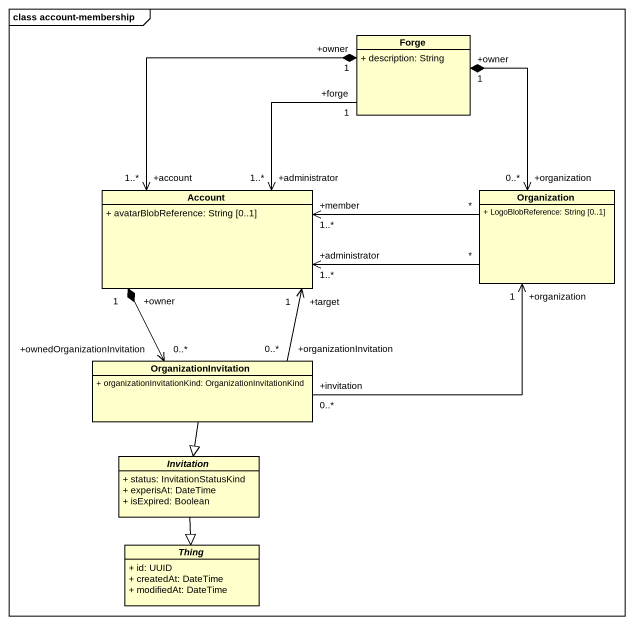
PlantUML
@startuml
mainframe class account-membership
hide circle
hide empty members
skinparam classAttributeIconSize 0
class Forge {
  + description: String
}
class Account {
  + avatarBlobReference: String [0..1]
}
class Organization {
  + LogoBlobReference: String [0..1]
}
class OrganizationInvitation {
  + organizationInvitationKind: OrganizationInvitationKind
}
abstract class Invitation {
  + status: InvitationStatusKind
  + experisAt: DateTime
  + isExpired: Boolean
}
abstract class Thing {
  + id: UUID
  + createdAt: DateTime
  + modifiedAt: DateTime
}
Forge "+owner\n1" *--> "+account\n1..*" Account
Forge "+forge\n1" --> "+administrator\n1..*" Account
Forge "+owner\n1" *--> "+organization\n0..*" Organization
Account "+owner\n1" *--> "+ownedOrganizationInvitation\n0..*" OrganizationInvitation
Organization "*" -left-> "+member\n1..*" Account
Organization "*" -left-> "+administrator\n1..*" Account
OrganizationInvitation "+organizationInvitation\n0..*" -up-> "+target\n1" Account
OrganizationInvitation "+invitation\n0..*" -right-> "+organization\n1" Organization
OrganizationInvitation --|> Invitation
Invitation --|> Thing
@enduml
